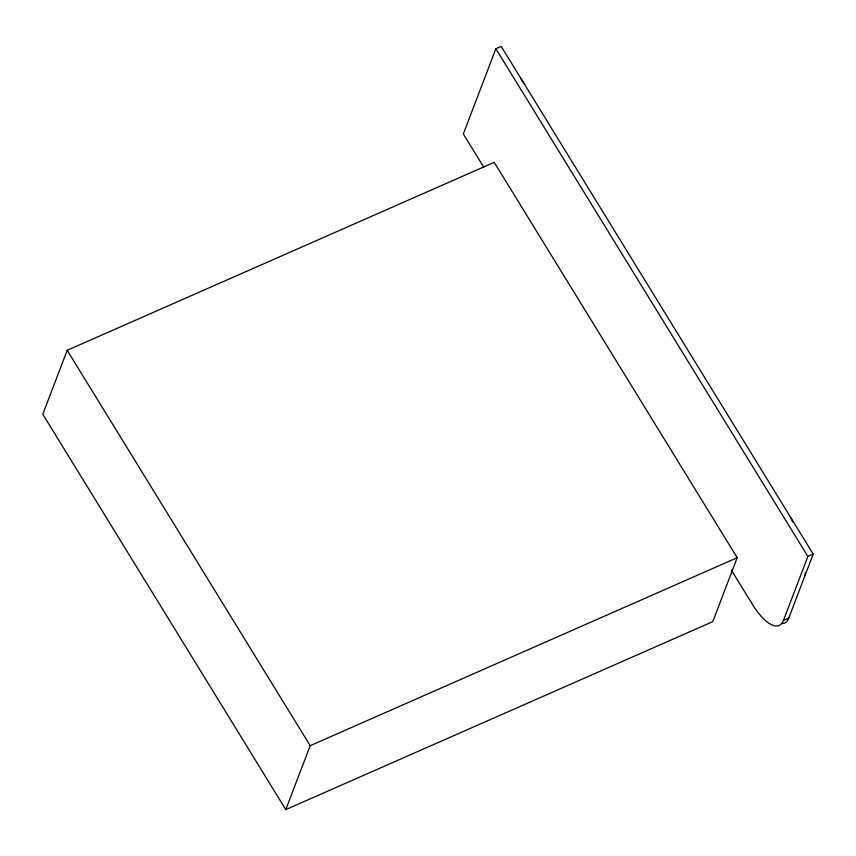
<?xml version="1.0" encoding="UTF-8"?>
<svg xmlns="http://www.w3.org/2000/svg" width="856" height="856" viewBox="0 0 856 856"><rect width="100%" height="100%" fill="white"/><g stroke="black" fill="none" stroke-linecap="round" stroke-linejoin="round"><path stroke-width="1.28" d="M67.207 350.297L42.8 414.229L285.786 809.615L712.791 621.638L737.198 557.716L494.212 162.33L67.207 350.297L310.193 745.683L285.786 809.615M782.812 623.585A46.459 17.109 66.2 0 0 788.793 618.021L813.2 554.1L501.188 46.385L495.87 48.728L463.321 133.964L483.619 166.984M731.334 570.075L752.328 604.229A46.459 17.109 66.2 0 0 783.475 620.365L807.882 556.443L813.2 554.1M310.193 745.683L737.198 557.716M783.475 620.365L788.793 618.021M495.87 48.728L807.882 556.443M790.195 516.66A62.723 23.101 66.2 0 1 792.656 521.85M805.218 572.899A62.723 23.101 66.2 0 1 805.068 575.414M521.122 79.127A46.459 17.109 66.2 0 1 524.193 83.835"/></g></svg>
